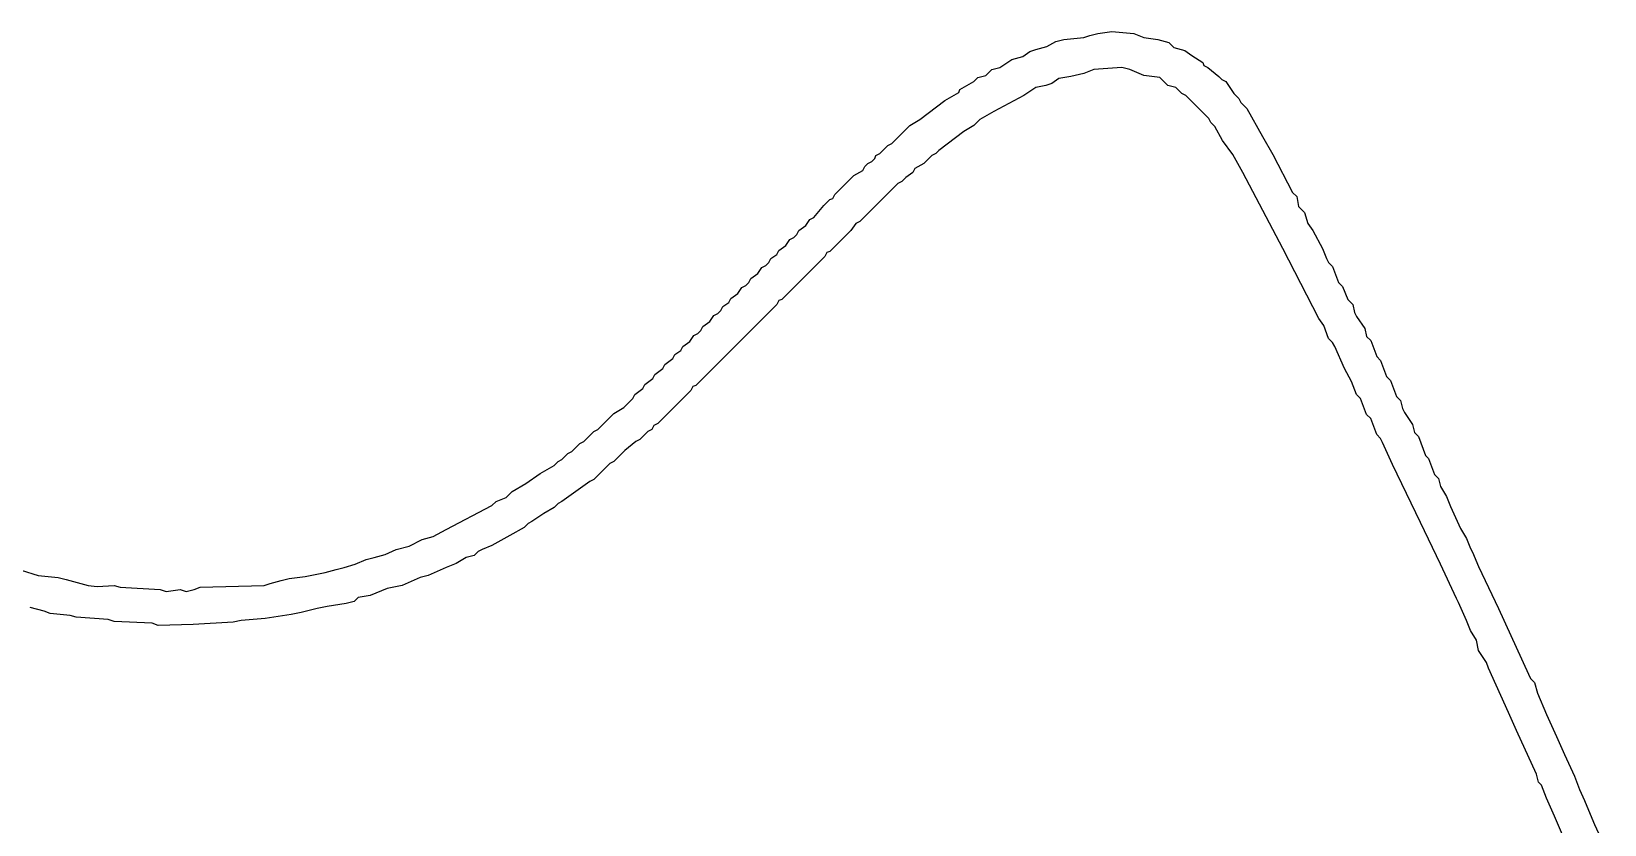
# Model space of a CAD drawing. Header units: millimetres. Extents: x 95 to 305, y 96 to 295.
# Drawn here: x 277.37 to 296.52, y 241.56 to 251.22 of the extents above; entities that cross this region are included whole.
import ezdxf

# ---------------------------------------------------------------- set-up
doc = ezdxf.new("R2010")
doc.units = ezdxf.units.MM
doc.layers.add('BottomOverlay', color=54, linetype='Continuous')

msp = doc.modelspace()

# ---------------------------------------------------------------- linework, layer by layer
at = {"layer": 'BottomOverlay'}
for p, q in [((289.728, 251.033), (289.837, 251.094)), ((289.837, 251.094), (289.935, 251.119)), ((289.935, 251.119), (290.178, 251.143)), ((290.178, 251.143), (290.251, 251.167)), ((290.251, 251.167), (290.348, 251.192)), ((290.348, 251.192), (290.519, 251.216)), ((290.519, 251.216), (290.786, 251.192)), ((290.786, 251.192), (290.908, 251.143)), ((290.908, 251.143), (291.078, 251.119)), ((291.078, 251.119), (291.212, 251.082)), ((289.302, 250.875), (289.436, 250.912)), ((289.436, 250.912), (289.521, 250.973)), ((289.521, 250.973), (289.594, 250.997)), ((289.594, 250.997), (289.728, 251.033)), ((291.212, 251.082), (291.273, 251.021)), ((291.273, 251.021), (291.407, 250.985)), ((291.407, 250.985), (291.492, 250.924)), ((291.492, 250.924), (291.626, 250.839)), ((288.985, 250.681), (289.058, 250.754)), ((289.058, 250.754), (289.156, 250.778)), ((289.156, 250.778), (289.302, 250.875)), ((290.178, 250.705), (290.02, 250.668)), ((290.3, 250.754), (290.178, 250.705)), ((290.64, 250.778), (290.3, 250.754)), ((290.738, 250.754), (290.64, 250.778)), ((290.908, 250.681), (290.738, 250.754)), ((291.626, 250.839), (291.638, 250.802)), ((291.638, 250.802), (291.687, 250.778)), ((291.687, 250.778), (291.821, 250.668)), ((288.669, 250.51), (288.839, 250.608)), ((288.839, 250.608), (288.888, 250.656)), ((288.888, 250.656), (288.985, 250.681)), ((289.594, 250.534), (289.448, 250.437)), ((289.715, 250.559), (289.594, 250.534)), ((289.788, 250.583), (289.715, 250.559)), ((289.874, 250.644), (289.788, 250.583)), ((290.02, 250.668), (289.874, 250.644)), ((291.103, 250.656), (290.908, 250.681)), ((291.2, 250.559), (291.103, 250.656)), ((291.298, 250.534), (291.2, 250.559)), ((291.371, 250.461), (291.298, 250.534)), ((291.821, 250.668), (291.857, 250.632)), ((291.857, 250.632), (291.906, 250.608)), ((291.906, 250.608), (292.003, 250.461)), ((288.182, 250.145), (288.486, 250.376)), ((288.486, 250.376), (288.657, 250.474)), ((288.657, 250.474), (288.669, 250.51)), ((289.448, 250.437), (289.083, 250.242)), ((291.419, 250.437), (291.371, 250.461)), ((291.699, 250.157), (291.419, 250.437)), ((292.003, 250.461), (292.064, 250.401)), ((292.064, 250.401), (292.089, 250.352)), ((292.089, 250.352), (292.162, 250.279)), ((288.06, 250.072), (288.182, 250.145)), ((288.912, 250.145), (288.839, 250.072)), ((289.083, 250.242), (288.912, 250.145)), ((291.723, 250.109), (291.699, 250.157)), ((292.162, 250.279), (292.356, 249.938)), ((287.841, 249.853), (288.06, 250.072)), ((288.718, 249.999), (288.413, 249.768)), ((288.839, 250.072), (288.718, 249.999)), ((291.772, 250.06), (291.723, 250.109)), ((291.869, 249.889), (291.772, 250.06)), ((292.356, 249.938), (292.478, 249.719)), ((287.695, 249.731), (287.793, 249.829)), ((287.793, 249.829), (287.841, 249.853)), ((288.413, 249.768), (288.377, 249.731)), ((291.991, 249.719), (291.869, 249.889)), ((287.488, 249.524), (287.513, 249.573)), ((287.513, 249.573), (287.549, 249.61)), ((287.549, 249.61), (287.598, 249.634)), ((287.598, 249.634), (287.634, 249.67)), ((287.634, 249.67), (287.647, 249.707)), ((287.647, 249.707), (287.695, 249.731)), ((288.231, 249.61), (288.121, 249.549)), ((288.328, 249.707), (288.231, 249.61)), ((288.377, 249.731), (288.328, 249.707)), ((292.113, 249.5), (291.991, 249.719)), ((292.478, 249.719), (292.721, 249.257)), ((287.148, 249.232), (287.379, 249.464)), ((287.379, 249.464), (287.488, 249.524)), ((287.914, 249.366), (287.452, 248.904)), ((287.963, 249.391), (287.914, 249.366)), ((288.012, 249.439), (287.963, 249.391)), ((288.097, 249.5), (288.012, 249.439)), ((288.121, 249.549), (288.097, 249.5)), ((292.6, 248.575), (292.113, 249.5)), ((287.014, 249.098), (287.087, 249.171)), ((287.087, 249.171), (287.123, 249.184)), ((287.123, 249.184), (287.148, 249.232)), ((292.721, 249.257), (292.77, 249.208)), ((292.77, 249.208), (292.794, 249.086)), ((286.892, 248.952), (287.014, 249.098)), ((292.794, 249.086), (292.867, 249.013)), ((292.867, 249.013), (292.904, 248.879)), ((286.685, 248.746), (286.71, 248.794)), ((286.71, 248.794), (286.795, 248.855)), ((286.795, 248.855), (286.843, 248.928)), ((286.843, 248.928), (286.892, 248.952)), ((287.342, 248.794), (287.087, 248.539)), ((287.403, 248.879), (287.342, 248.794)), ((287.452, 248.904), (287.403, 248.879)), ((292.904, 248.879), (292.965, 248.794)), ((292.965, 248.794), (293.086, 248.575)), ((286.466, 248.551), (286.551, 248.612)), ((286.551, 248.612), (286.6, 248.685)), ((286.6, 248.685), (286.649, 248.709)), ((286.649, 248.709), (286.685, 248.746)), ((286.344, 248.405), (286.369, 248.453)), ((286.369, 248.453), (286.442, 248.502)), ((286.442, 248.502), (286.466, 248.551)), ((287.026, 248.478), (286.503, 247.955)), ((287.05, 248.526), (287.026, 248.478)), ((287.087, 248.539), (287.05, 248.526)), ((293.038, 247.723), (292.6, 248.575)), ((293.086, 248.575), (293.135, 248.453)), ((293.135, 248.453), (293.159, 248.405)), ((286.125, 248.21), (286.211, 248.271)), ((286.211, 248.271), (286.259, 248.344)), ((286.259, 248.344), (286.308, 248.368)), ((286.308, 248.368), (286.344, 248.405)), ((293.159, 248.405), (293.208, 248.356)), ((293.208, 248.356), (293.281, 248.161)), ((285.882, 247.967), (285.967, 248.028)), ((285.967, 248.028), (286.016, 248.101)), ((286.016, 248.101), (286.065, 248.125)), ((286.065, 248.125), (286.101, 248.161)), ((286.101, 248.161), (286.125, 248.21)), ((293.281, 248.161), (293.33, 248.113)), ((293.33, 248.113), (293.391, 247.955)), ((286.442, 247.894), (285.456, 246.908)), ((285.76, 247.821), (285.785, 247.869)), ((285.785, 247.869), (285.858, 247.918)), ((285.858, 247.918), (285.882, 247.967)), ((286.466, 247.942), (286.442, 247.894)), ((286.503, 247.955), (286.466, 247.942)), ((293.391, 247.955), (293.452, 247.894)), ((293.452, 247.894), (293.476, 247.796)), ((285.541, 247.626), (285.626, 247.687)), ((285.626, 247.687), (285.675, 247.76)), ((285.675, 247.76), (285.724, 247.784)), ((285.724, 247.784), (285.76, 247.821)), ((293.099, 247.638), (293.038, 247.723)), ((293.476, 247.796), (293.5, 247.748)), ((293.5, 247.748), (293.598, 247.602)), ((285.383, 247.443), (285.432, 247.516)), ((285.432, 247.516), (285.48, 247.541)), ((285.48, 247.541), (285.517, 247.577)), ((285.517, 247.577), (285.541, 247.626)), ((293.159, 247.48), (293.099, 247.638)), ((293.208, 247.431), (293.159, 247.48)), ((293.598, 247.602), (293.622, 247.504)), ((293.622, 247.504), (293.671, 247.456)), ((293.671, 247.456), (293.744, 247.261)), ((285.176, 247.236), (285.2, 247.285)), ((285.2, 247.285), (285.273, 247.334)), ((285.273, 247.334), (285.298, 247.383)), ((285.298, 247.383), (285.383, 247.443)), ((293.233, 247.383), (293.208, 247.431)), ((293.354, 247.115), (293.233, 247.383)), ((293.744, 247.261), (293.792, 247.212)), ((284.957, 247.042), (285.054, 247.115)), ((285.054, 247.115), (285.079, 247.163)), ((285.079, 247.163), (285.176, 247.236)), ((293.439, 246.957), (293.354, 247.115)), ((293.792, 247.212), (293.865, 247.017)), ((284.811, 246.871), (284.835, 246.92)), ((284.835, 246.92), (284.933, 246.993)), ((284.933, 246.993), (284.957, 247.042)), ((285.42, 246.896), (285.395, 246.847)), ((285.456, 246.908), (285.42, 246.896)), ((293.5, 246.798), (293.439, 246.957)), ((293.865, 247.017), (293.914, 246.969)), ((293.914, 246.969), (293.987, 246.774)), ((284.58, 246.64), (284.689, 246.75)), ((284.689, 246.75), (284.714, 246.798)), ((284.714, 246.798), (284.811, 246.871)), ((285.395, 246.847), (284.994, 246.445)), ((293.549, 246.75), (293.5, 246.798)), ((293.622, 246.555), (293.549, 246.75)), ((293.987, 246.774), (294.036, 246.725)), ((294.036, 246.725), (294.06, 246.628)), ((284.263, 246.372), (284.458, 246.567)), ((284.458, 246.567), (284.58, 246.64)), ((293.671, 246.506), (293.622, 246.555)), ((293.744, 246.312), (293.671, 246.506)), ((294.06, 246.628), (294.084, 246.579)), ((294.084, 246.579), (294.182, 246.433)), ((284.093, 246.226), (284.215, 246.348)), ((284.215, 246.348), (284.263, 246.372)), ((284.872, 246.348), (284.775, 246.251)), ((284.921, 246.372), (284.872, 246.348)), ((284.945, 246.421), (284.921, 246.372)), ((284.994, 246.445), (284.945, 246.421)), ((293.792, 246.263), (293.744, 246.312)), ((294.182, 246.433), (294.206, 246.336)), ((294.206, 246.336), (294.255, 246.287)), ((283.947, 246.105), (284.044, 246.202)), ((284.044, 246.202), (284.093, 246.226)), ((284.592, 246.117), (284.458, 245.983)), ((284.726, 246.226), (284.592, 246.117)), ((284.775, 246.251), (284.726, 246.226)), ((293.817, 246.214), (293.792, 246.263)), ((293.938, 245.946), (293.817, 246.214)), ((294.255, 246.287), (294.34, 246.056)), ((283.558, 245.837), (283.728, 245.934)), ((283.728, 245.934), (283.777, 245.983)), ((283.777, 245.983), (283.825, 246.007)), ((283.825, 246.007), (283.898, 246.08)), ((283.898, 246.08), (283.947, 246.105)), ((284.409, 245.959), (284.215, 245.764)), ((284.458, 245.983), (284.409, 245.959)), ((294.279, 245.241), (293.938, 245.946)), ((294.34, 246.056), (294.376, 246.02)), ((294.376, 246.02), (294.449, 245.825)), ((283.387, 245.715), (283.558, 245.837)), ((284.166, 245.74), (283.825, 245.496)), ((284.215, 245.764), (284.166, 245.74)), ((294.449, 245.825), (294.498, 245.776)), ((294.498, 245.776), (294.522, 245.679)), ((283.022, 245.496), (283.144, 245.545)), ((283.144, 245.545), (283.217, 245.618)), ((283.217, 245.618), (283.387, 245.715)), ((294.522, 245.679), (294.596, 245.557)), ((294.596, 245.557), (294.644, 245.435)), ((282.414, 245.155), (282.973, 245.448)), ((282.973, 245.448), (283.022, 245.496)), ((283.606, 245.35), (283.46, 245.253)), ((283.728, 245.423), (283.606, 245.35)), ((283.777, 245.472), (283.728, 245.423)), ((283.825, 245.496), (283.777, 245.472)), ((294.644, 245.435), (294.766, 245.168)), ((282.255, 245.07), (282.414, 245.155)), ((283.363, 245.18), (283.192, 245.082)), ((283.412, 245.228), (283.363, 245.18)), ((283.46, 245.253), (283.412, 245.228)), ((294.522, 244.73), (294.279, 245.241)), ((294.766, 245.168), (294.839, 245.046)), ((281.963, 244.949), (282.122, 245.034)), ((282.122, 245.034), (282.255, 245.07)), ((282.973, 244.961), (282.852, 244.912)), ((283.192, 245.082), (282.973, 244.961)), ((294.839, 245.046), (294.888, 244.924)), ((281.306, 244.73), (281.44, 244.79)), ((281.44, 244.79), (281.537, 244.815)), ((281.537, 244.815), (281.671, 244.851)), ((281.671, 244.851), (281.805, 244.912)), ((281.805, 244.912), (281.963, 244.949)), ((282.657, 244.815), (282.535, 244.742)), ((282.754, 244.839), (282.657, 244.815)), ((282.803, 244.888), (282.754, 244.839)), ((282.852, 244.912), (282.803, 244.888)), ((294.888, 244.924), (294.912, 244.876)), ((294.912, 244.876), (294.985, 244.705)), ((277.241, 244.657), (277.448, 244.596)), ((277.448, 244.596), (277.692, 244.571)), ((280.503, 244.559), (280.698, 244.583)), ((280.698, 244.583), (280.941, 244.632)), ((280.941, 244.632), (281.075, 244.669)), ((281.075, 244.669), (281.172, 244.693)), ((281.172, 244.693), (281.306, 244.73)), ((282.195, 244.596), (282.097, 244.571)), ((282.414, 244.693), (282.195, 244.596)), ((282.535, 244.742), (282.414, 244.693)), ((294.717, 244.316), (294.522, 244.73)), ((294.985, 244.705), (295.228, 244.194)), ((277.692, 244.571), (277.789, 244.547)), ((277.789, 244.547), (278.057, 244.474)), ((278.057, 244.474), (278.166, 244.462)), ((278.166, 244.462), (278.373, 244.474)), ((278.373, 244.474), (278.446, 244.45)), ((278.446, 244.45), (278.933, 244.425)), ((278.933, 244.425), (279.006, 244.401)), ((279.006, 244.401), (279.176, 244.425)), ((279.176, 244.425), (279.249, 244.401)), ((279.249, 244.401), (279.347, 244.425)), ((279.347, 244.425), (279.42, 244.45)), ((279.42, 244.45), (280.199, 244.474)), ((280.199, 244.474), (280.272, 244.498)), ((280.272, 244.498), (280.406, 244.535)), ((280.406, 244.535), (280.503, 244.559)), ((281.696, 244.437), (281.489, 244.352)), ((281.878, 244.474), (281.696, 244.437)), ((282.097, 244.571), (281.878, 244.474)), ((277.521, 244.158), (277.351, 244.206)), ((280.844, 244.194), (280.649, 244.145)), ((280.965, 244.218), (280.844, 244.194)), ((281.197, 244.255), (280.965, 244.218)), ((281.294, 244.279), (281.197, 244.255)), ((281.343, 244.328), (281.294, 244.279)), ((281.489, 244.352), (281.343, 244.328)), ((294.742, 244.267), (294.717, 244.316)), ((294.839, 244.048), (294.742, 244.267)), ((295.228, 244.194), (295.593, 243.391)), ((277.594, 244.133), (277.521, 244.158)), ((277.838, 244.109), (277.594, 244.133)), ((277.911, 244.085), (277.838, 244.109)), ((278.3, 244.06), (277.911, 244.085)), ((278.373, 244.036), (278.3, 244.06)), ((278.836, 244.012), (278.373, 244.036)), ((278.909, 243.987), (278.836, 244.012)), ((279.821, 244.024), (279.335, 243.999)), ((279.919, 244.048), (279.821, 244.024)), ((280.211, 244.072), (279.919, 244.048)), ((280.527, 244.121), (280.211, 244.072)), ((280.649, 244.145), (280.527, 244.121)), ((294.888, 243.926), (294.839, 244.048)), ((279.335, 243.999), (278.909, 243.987)), ((294.961, 243.805), (294.888, 243.926)), ((294.985, 243.683), (294.961, 243.805)), ((295.082, 243.537), (294.985, 243.683)), ((295.107, 243.464), (295.082, 243.537)), ((295.35, 242.928), (295.107, 243.464)), ((295.593, 243.391), (295.618, 243.342)), ((295.618, 243.342), (295.666, 243.293)), ((295.666, 243.293), (295.703, 243.16)), ((295.703, 243.16), (295.812, 242.904)), ((295.447, 242.709), (295.35, 242.928)), ((295.812, 242.904), (295.934, 242.636)), ((295.691, 242.174), (295.447, 242.709)), ((295.934, 242.636), (296.032, 242.417)), ((296.032, 242.417), (296.153, 242.15)), ((295.715, 242.077), (295.691, 242.174)), ((296.153, 242.15), (296.214, 241.991)), ((295.752, 242.04), (295.715, 242.077)), ((295.812, 241.882), (295.752, 242.04)), ((296.214, 241.991), (296.275, 241.857)), ((295.91, 241.663), (295.812, 241.882)), ((296.275, 241.857), (296.324, 241.736)), ((296.324, 241.736), (296.397, 241.565)), ((296.019, 241.407), (295.91, 241.663)), ((296.397, 241.565), (296.518, 241.298))]:
    msp.add_line(p, q, dxfattribs=at)

doc.saveas('drawing.dxf')
